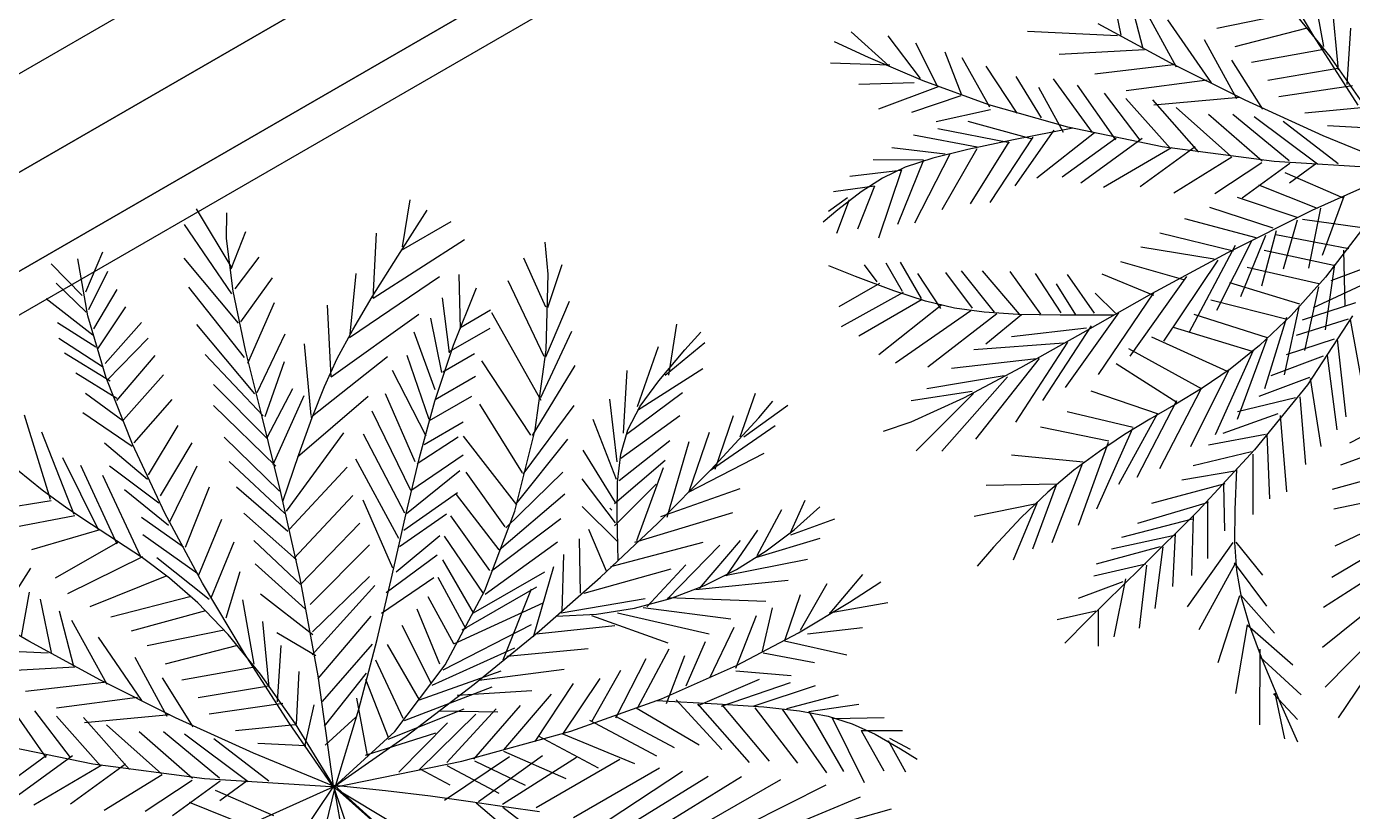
# Model space of a CAD drawing. Header units: millimetres. Extents: x 1993 to 4093, y 1262 to 2017.
# Drawn here: x 3839.52 to 3848.81, y 1532.64 to 1538.15 of the extents above; entities that cross this region are included whole.
import ezdxf

# ---------------------------------------------------------------- set-up
doc = ezdxf.new("R2010")
doc.units = ezdxf.units.MM
doc.layers.add('LOW HEIGHT STORAGE WITH PLANTER BOX', color=251, linetype='Continuous', lineweight=25)

# ---------------------------------------------------------------- blocks, each defined once
blk = doc.blocks.new('LHS 4FT')
at = {"layer": 'LOW HEIGHT STORAGE WITH PLANTER BOX', "ltscale": 0.7}
for p, q in [((8.4, -24.0001), (8.4001, 24.0001)), ((9, 24.0001), (9, -24.0001)), ((7.8, -23.4), (7.8007, 23.4)), ((8.3998, 23.4001), (8.4, -23.4))]:
    blk.add_line(p, q, dxfattribs=at)
at = {"layer": 'LOW HEIGHT STORAGE WITH PLANTER BOX', "ltscale": 0.1}
for p, q in [((7.8007, 23.3999), (7.8, -23.4)), ((7.5343, 23.1333), (7.5343, -23.1335))]:
    blk.add_line(p, q, dxfattribs=at)
at = {"layer": 'LOW HEIGHT STORAGE WITH PLANTER BOX'}
for p, q in [((4.7629, -6.6873), (4.7137, -6.2228)), ((4.6691, -6.8446), (4.6131, -6.3163)), ((4.5096, -6.9905), (4.5063, -6.4382)), ((4.5485, -6.9381), (4.9973, -6.4335)), ((5.3786, -7.0554), (5.7209, -6.5245)), ((4.433, -7.1367), (4.3828, -6.6631)), ((4.7529, -6.6792), (5.2183, -6.6391)), ((5.2005, -7.1694), (5.469, -6.6358)), ((4.6672, -6.8264), (5.076, -6.7739)), ((5.0061, -7.2918), (5.226, -6.7838)), ((5.519, -6.9805), (5.9993, -6.7081)), ((4.2409, -7.3229), (4.2271, -6.8454)), ((4.0672, -7.5656), (4.5485, -6.9381)), ((4.5086, -6.9814), (4.9682, -6.8866)), ((4.7959, -7.4433), (5.0154, -6.9148)), ((5.5733, -6.9534), (5.8147, -7.1577)), ((5.7943, -6.941), (5.9558, -7.2492)), ((4.3874, -7.1416), (4.8653, -7.0449)), ((4.5773, -7.5785), (4.8292, -7.033)), ((5.0309, -7.2798), (5.519, -6.9805)), ((4.1015, -7.485), (4.0782, -7.0914)), ((5.3708, -7.0801), (5.7336, -7.2002)), ((6.2937, -7.6099), (6.4677, -7.1519)), ((3.9995, -7.6524), (3.9561, -7.2425)), ((4.25, -7.3219), (4.7393, -7.1595)), ((5.2086, -7.1651), (5.5957, -7.2725)), ((4.1116, -7.4931), (4.5827, -7.3327)), ((4.5402, -7.6043), (5.0309, -7.2798)), ((4.9818, -7.3046), (5.4941, -7.3153)), ((5.9457, -7.8022), (6.0648, -7.3168)), ((6.1197, -7.7015), (6.2754, -7.2527)), ((3.6288, -7.6648), (3.9768, -7.3901)), ((4.7635, -7.4603), (5.2994, -7.4174)), ((5.6344, -7.9671), (5.671, -7.3809)), ((5.8084, -7.8663), (5.8084, -7.3626)), ((4.0187, -7.6596), (4.497, -7.48)), ((5.4329, -8.0495), (5.5153, -7.4725)), ((6.3887, -7.5921), (6.5964, -7.5126)), ((3.5561, -8.3349), (4.0672, -7.5656)), ((3.6013, -7.8572), (3.9585, -7.5916)), ((3.9066, -7.8188), (3.8815, -7.582)), ((3.8975, -7.8198), (4.4084, -7.5999)), ((4.0519, -7.9524), (4.5402, -7.6043)), ((4.5769, -7.5581), (5.0482, -7.5696)), ((5.2223, -8.1228), (5.378, -7.5641)), ((6.1942, -7.6782), (6.3887, -7.5921)), ((6.3029, -7.6099), (6.9073, -7.7473)), ((3.5647, -8.3426), (3.637, -7.6235)), ((4.4235, -7.6798), (4.8288, -7.6639)), ((4.9017, -8.2052), (5.0757, -7.6832)), ((5.0849, -8.1594), (5.2223, -7.6374)), ((6.0075, -7.7702), (6.1942, -7.6782)), ((6.1289, -7.7015), (6.7425, -7.7931)), ((3.8281, -7.9469), (4.2781, -7.761)), ((4.5721, -8.2602), (4.7461, -7.7747)), ((4.7644, -8.2235), (4.9017, -7.7289)), ((5.8221, -7.8663), (6.0075, -7.7702)), ((5.9457, -7.7931), (6.5135, -7.8297)), ((3.5712, -8.3227), (3.3485, -7.8663)), ((4.2515, -8.306), (4.4439, -7.8205)), ((4.4072, -8.2785), (4.5812, -7.8114)), ((5.627, -7.963), (5.8221, -7.8663)), ((5.7992, -7.8572), (6.4036, -7.9121)), ((3.5647, -8.3335), (3.1744, -7.958)), ((3.5712, -8.3227), (4.0519, -7.9524)), ((4.0775, -8.306), (4.2515, -7.9213)), ((5.41, -8.0562), (5.627, -7.963)), ((5.6435, -7.9579), (6.2663, -8.0129)), ((3.9127, -8.2968), (4.0959, -8.0129)), ((5.1397, -8.2222), (5.5766, -8.051)), ((5.159, -8.1417), (5.41, -8.0562)), ((5.3359, -8.2429), (5.7653, -8.0453)), ((5.9006, -8.2545), (6.2999, -8.0845)), ((3.5664, -8.3231), (3.0886, -8.1509)), ((4.862, -8.2154), (5.159, -8.1417)), ((5.5472, -8.2497), (5.8759, -8.0997)), ((5.7334, -8.2351), (6.1023, -8.0927)), ((6.0855, -8.2688), (6.457, -8.1352)), ((6.3396, -8.2922), (6.7162, -8.1095)), ((3.583, -8.3243), (3.027, -8.2145)), ((4.0816, -8.3108), (4.5069, -8.2731)), ((4.1143, -8.2741), (4.6891, -8.2465)), ((4.5069, -8.2731), (4.862, -8.2154)), ((4.5904, -8.2693), (5.0208, -8.4251)), ((4.6891, -8.2465), (5.2619, -8.2398)), ((4.9697, -8.2607), (5.2018, -8.5092)), ((5.1447, -8.2398), (5.4016, -8.5764)), ((5.2619, -8.2398), (5.8204, -8.2569)), ((5.327, -8.2454), (5.584, -8.582)), ((5.5409, -8.261), (5.8229, -8.6191)), ((5.7472, -8.2503), (5.994, -8.6183)), ((5.8204, -8.2569), (6.3526, -8.3006)), ((6.5294, -8.3241), (6.8254, -8.1928)), ((6.684, -8.3661), (6.9813, -8.2058)), ((6.8136, -8.3865), (7.1436, -8.2075)), ((6.9205, -8.3944), (7.253, -8.2242)), ((7.0701, -8.4187), (7.3523, -8.2723)), ((3.5755, -8.3305), (3.0258, -8.5059)), ((3.5808, -8.3103), (3.0849, -8.5846)), ((3.5372, -8.3335), (3.1029, -8.4776)), ((3.5659, -8.3148), (3.2733, -9.1908)), ((3.5739, -8.3335), (3.3639, -8.6229)), ((3.5494, -8.3198), (4.1143, -8.2741)), ((3.5647, -8.3243), (3.6885, -8.8879)), ((3.5661, -8.3345), (3.6209, -8.9388)), ((3.5684, -8.341), (3.9504, -8.7471)), ((3.5739, -8.3243), (4.0816, -8.3108)), ((3.5739, -8.3243), (4.2953, -8.6179)), ((3.9127, -8.2877), (4.1325, -8.4892)), ((4.0775, -8.3151), (4.3889, -8.5166)), ((4.279, -8.2785), (4.6087, -8.4983)), ((4.3981, -8.2785), (4.8193, -8.4708)), ((5.9395, -8.2911), (6.1511, -8.6691)), ((6.1106, -8.2903), (6.3059, -8.6443)), ((6.3526, -8.3006), (6.8463, -8.3739)), ((6.3559, -8.3161), (6.4831, -8.6989)), ((6.5319, -8.3329), (6.6642, -8.7334)), ((6.6727, -8.3597), (6.8113, -8.7489)), ((7.1531, -8.4428), (7.5371, -8.2866)), ((3.8486, -8.4159), (3.9127, -8.6998)), ((6.8287, -8.3727), (6.9409, -8.7694)), ((6.8463, -8.3739), (7.2893, -8.4795)), ((6.9368, -8.4183), (7.0591, -8.7835)), ((7.0525, -8.4237), (7.2089, -8.7412)), ((7.3165, -8.4823), (7.5985, -8.4025)), ((7.4309, -8.5166), (7.733, -8.4406)), ((3.9676, -8.48), (4.1416, -8.9197)), ((4.4255, -8.6724), (4.7003, -8.5166)), ((7.1895, -8.4706), (7.3447, -8.7503)), ((7.2893, -8.4795), (7.6696, -8.6204)), ((7.324, -8.5087), (7.4893, -8.757)), ((7.4408, -8.5518), (7.6238, -8.7951)), ((3.3639, -8.6229), (3.1726, -8.8769)), ((3.6471, -8.6266), (3.5372, -9.1303)), ((3.638, -8.6357), (4.0226, -8.7731)), ((4.1233, -8.5533), (4.2973, -9.057)), ((4.279, -8.6082), (4.4713, -9.1486)), ((4.2953, -8.6179), (4.9497, -8.8491)), ((4.5629, -8.7273), (4.9933, -8.5533)), ((4.7461, -8.7731), (5.1948, -8.6266)), ((4.4439, -8.654), (4.6453, -9.2769)), ((4.5812, -8.7365), (4.7186, -9.2769)), ((4.9109, -8.8281), (5.3413, -8.6998)), ((5.0757, -8.8922), (5.5428, -8.7365)), ((3.4271, -8.7679), (3.5571, -9.237)), ((3.6654, -8.8189), (3.583, -9.3868)), ((3.6746, -8.8281), (4.105, -8.8922)), ((3.9504, -8.7471), (4.3087, -9.1019)), ((4.7552, -8.8189), (4.9109, -9.3868)), ((4.9109, -8.8281), (5.0757, -9.4051)), ((5.2772, -8.938), (5.7259, -8.7823)), ((5.3963, -8.9838), (5.9091, -8.8281)), ((3.1726, -8.8769), (2.9984, -9.1012)), ((3.3743, -8.9085), (3.1721, -9.0343)), ((3.3695, -8.9007), (3.51, -9.4388)), ((3.6885, -8.8879), (3.9163, -9.4256)), ((4.9497, -8.8491), (5.5386, -9.0329)), ((5.0941, -8.883), (5.2681, -9.46)), ((5.5519, -9.0296), (6.0739, -8.883)), ((3.0977, -8.9471), (3.1343, -9.4967)), ((3.7204, -8.9838), (3.6197, -9.6341)), ((3.6209, -8.9388), (3.697, -9.5336)), ((3.7387, -8.9838), (4.1874, -9.0204)), ((5.2864, -8.9563), (5.4604, -9.5242)), ((5.4054, -9.0021), (5.6802, -9.6249)), ((5.4773, -9.0138), (5.7056, -9.2752)), ((5.7168, -9.0937), (6.3029, -8.9288)), ((5.9183, -9.1395), (6.4311, -9.0021)), ((2.9984, -9.1012), (2.8398, -9.3015)), ((3.3002, -9.0841), (2.9502, -9.3018)), ((3.3176, -9.0948), (3.4699, -9.5824)), ((4.3087, -9.1019), (4.6458, -9.4193)), ((5.5386, -9.0329), (6.0636, -9.1841)), ((5.7351, -9.0845), (6.0465, -9.515)), ((6.0648, -9.1944), (6.6417, -9.057)), ((2.9694, -9.1303), (2.2826, -9.3776)), ((2.9694, -9.1486), (3.0244, -9.6982)), ((3.2733, -9.1908), (3.0742, -9.9561)), ((3.7937, -9.1486), (3.6838, -9.744)), ((3.7937, -9.1486), (4.2424, -9.1486)), ((5.9183, -9.1395), (6.1289, -9.4692)), ((6.0636, -9.1841), (6.5264, -9.3178)), ((6.2296, -9.2219), (6.8524, -9.112)), ((6.486, -9.286), (7.1088, -9.1944)), ((2.8504, -9.2769), (2.1452, -9.57)), ((2.8687, -9.286), (2.8962, -9.8997)), ((3.2308, -9.2674), (2.9061, -9.491)), ((3.2434, -9.2703), (3.4065, -9.7405)), ((3.6566, -9.2304), (3.4479, -9.581)), ((3.8394, -9.2769), (3.7753, -9.9089)), ((3.8486, -9.2769), (4.3065, -9.3043)), ((4.4539, -9.2214), (4.4873, -9.6631)), ((5.6985, -9.2585), (5.8175, -9.8997)), ((5.7056, -9.2752), (5.8845, -9.4857)), ((6.0556, -9.2036), (6.3212, -9.515)), ((6.2296, -9.2402), (6.486, -9.6158)), ((6.4403, -9.286), (6.715, -9.6616)), ((6.715, -9.3685), (7.3011, -9.2677)), ((2.8398, -9.3015), (2.6953, -9.4835)), ((4.5623, -9.3214), (4.6123, -9.7631)), ((6.5264, -9.3178), (6.9286, -9.4487)), ((6.715, -9.3868), (6.8707, -9.7348)), ((6.9165, -9.4326), (7.5026, -9.3868)), ((2.7313, -9.4784), (2.7313, -10.1562)), ((3.1886, -9.477), (2.8035, -9.7597)), ((3.6909, -9.3919), (3.4578, -9.863)), ((3.8944, -9.3959), (3.8578, -10.092)), ((3.9163, -9.4256), (4.2284, -9.9287)), ((3.9402, -9.3959), (4.3523, -9.4509)), ((4.6458, -9.4193), (4.964, -9.7135)), ((4.6539, -9.4548), (4.7206, -9.8465)), ((4.6873, -9.4464), (5.2039, -9.5048)), ((5.8908, -9.4784), (5.9915, -10.1562)), ((6.9286, -9.4487), (7.2718, -9.5919)), ((6.9348, -9.4692), (7.0447, -9.7257)), ((3.1934, -9.4848), (3.3662, -9.9705)), ((3.697, -9.5336), (3.7922, -10.1142)), ((4.0134, -9.5516), (3.9493, -10.2386)), ((4.0134, -9.5516), (4.3889, -9.5608)), ((4.7956, -9.5631), (4.8289, -9.9632)), ((5.8845, -9.4857), (6.0289, -9.6681)), ((5.8999, -9.4875), (6.3578, -9.6982)), ((7.0721, -9.5242), (7.5575, -9.515)), ((7.0721, -9.515), (7.2461, -9.7348)), ((3.7033, -9.5783), (3.4741, -10.1337)), ((4.0684, -9.6524), (4.0684, -10.2569)), ((4.8456, -9.5881), (5.4789, -9.6048)), ((4.8789, -9.6465), (4.9206, -10.1049)), ((7.2718, -9.5919), (7.427, -9.6845)), ((2.539, -9.6707), (2.539, -10.3668)), ((3.1599, -9.7429), (2.7554, -9.9945)), ((3.1357, -9.7041), (3.3532, -10.1404)), ((4.0592, -9.6799), (4.4713, -9.689)), ((4.964, -9.7135), (5.2658, -9.9985)), ((4.9706, -9.7215), (5.0456, -10.1965)), ((4.9789, -9.7131), (5.6039, -9.7381)), ((6.0289, -9.6681), (6.1539, -9.845)), ((6.0648, -9.744), (6.138, -10.495)), ((6.0648, -9.744), (6.5135, -9.973)), ((3.7526, -9.8307), (3.5139, -10.3507)), ((3.7431, -9.7953), (4.0756, -10.2177)), ((4.1325, -9.7806), (4.5629, -9.7806)), ((4.1325, -9.7806), (4.1325, -10.3577)), ((5.0956, -9.8298), (5.7122, -9.8715)), ((5.0956, -9.8298), (5.1289, -10.2715)), ((6.1539, -9.845), (6.2746, -10.0393)), ((2.4017, -9.8722), (2.4383, -10.495)), ((3.0916, -9.8933), (2.654, -10.2302)), ((3.0838, -9.8981), (3.2916, -10.3189)), ((4.2058, -9.918), (4.2699, -10.5408)), ((4.2149, -9.9089), (4.7003, -9.8722)), ((4.2284, -9.9287), (4.6053, -10.3886)), ((2.3009, -10.0371), (2.3192, -10.6324)), ((3.0742, -9.9561), (2.9521, -10.6203)), ((4.3248, -10.0371), (4.3981, -10.6416)), ((4.334, -10.0279), (4.801, -9.9821)), ((5.2372, -9.9632), (5.2539, -10.3049)), ((5.2539, -9.9548), (5.7705, -10.0132)), ((5.2658, -9.9985), (5.5533, -10.2883)), ((6.2388, -9.9913), (6.2937, -10.7515)), ((6.2571, -10.0096), (6.6051, -10.2569)), ((6.2746, -10.0393), (6.4059, -10.2735)), ((3.0746, -10.1087), (2.6235, -10.3893)), ((3.059, -10.1184), (3.2689, -10.4732)), ((3.7843, -10.0878), (3.5608, -10.5942)), ((3.7771, -10.0613), (4.133, -10.4299)), ((3.7922, -10.1142), (3.9042, -10.6756)), ((4.4255, -10.1562), (4.9109, -10.092)), ((5.3289, -10.0715), (5.3289, -10.3882)), ((5.3706, -10.1132), (5.8872, -10.1382)), ((4.4255, -10.1562), (4.5354, -10.7515)), ((5.4539, -10.1882), (5.4539, -10.5299)), ((5.4622, -10.1882), (5.9289, -10.2799)), ((2.1819, -10.2294), (2.2002, -10.8339)), ((3.0082, -10.2795), (2.6116, -10.5262)), ((2.9956, -10.2765), (3.2501, -10.6683)), ((3.8264, -10.3136), (3.6172, -10.8731)), ((3.8235, -10.271), (3.6949, -10.5222)), ((4.5354, -10.2752), (4.6728, -10.8156)), ((4.5446, -10.2752), (5.0116, -10.2294)), ((5.5533, -10.2883), (5.8291, -10.5968)), ((5.5622, -10.2965), (5.5622, -10.6216)), ((6.3945, -10.2752), (6.4311, -11.0354)), ((6.3945, -10.2752), (6.7791, -10.5225)), ((6.4059, -10.2735), (6.563, -10.5705)), ((3.8288, -10.3224), (4.1705, -10.5336)), ((4.6053, -10.3886), (5.0272, -10.7965)), ((4.6362, -10.4218), (5.2406, -10.3393)), ((5.6206, -10.3299), (6.0455, -10.4049)), ((2.0445, -10.4676), (2.0445, -11.0629)), ((2.9855, -10.4338), (2.5403, -10.6891)), ((2.9826, -10.4464), (3.2293, -10.843)), ((3.704, -10.4882), (3.2706, -10.8549)), ((3.8766, -10.4993), (4.2112, -10.6839)), ((4.6453, -10.4218), (4.856, -10.9622)), ((5.7039, -10.4299), (6.0705, -10.5549)), ((5.7039, -10.4382), (5.7039, -10.6966)), ((2.9583, -10.5866), (2.7266, -10.942)), ((3.6949, -10.5222), (3.5975, -10.7746)), ((3.8637, -10.5217), (3.7067, -11.1335)), ((4.801, -10.5683), (5.0391, -11.1179)), ((4.8102, -10.5683), (5.378, -10.55)), ((5.7955, -10.5466), (6.1539, -10.6966)), ((5.8039, -10.5466), (5.8039, -10.8799)), ((5.8291, -10.5968), (6.0955, -10.9383)), ((6.563, -10.5705), (6.7394, -10.9116)), ((2.9521, -10.6203), (2.8901, -11.1928)), ((2.9055, -10.6345), (3.133, -10.9136)), ((3.629, -10.6549), (3.179, -11.1383)), ((3.9042, -10.6756), (4.0305, -11.2132)), ((6.5868, -10.6141), (6.5868, -11.0171)), ((6.6051, -10.6324), (6.8615, -10.8431)), ((1.8888, -10.6965), (1.8522, -11.3194)), ((2.8956, -10.7054), (2.4323, -10.8102)), ((3.5975, -10.7746), (3.5294, -11.0272)), ((3.9331, -10.7781), (3.7567, -11.4236)), ((3.9211, -10.7339), (4.2351, -10.7723)), ((5.0025, -10.7607), (5.2772, -11.2644)), ((5.0116, -10.7515), (5.6344, -10.7149)), ((5.9039, -10.6966), (6.2372, -10.8799)), ((5.9122, -10.6966), (5.9122, -10.9466)), ((2.7954, -10.8217), (2.2583, -10.9293)), ((2.7828, -10.8187), (2.7274, -11.2846)), ((2.9429, -10.8162), (3.1452, -11.0894)), ((3.5706, -10.8299), (3.1956, -11.3217)), ((3.5623, -10.8549), (3.679, -11.2383)), ((3.9431, -10.8413), (4.2143, -10.9896)), ((4.0621, -10.9045), (4.3981, -10.8136)), ((5.0272, -10.7965), (5.4745, -11.1438)), ((1.7331, -10.9072), (1.6599, -11.4842)), ((2.7018, -10.9661), (2.1958, -11.0544)), ((2.7266, -10.942), (2.5443, -11.2134)), ((2.697, -10.9584), (2.5998, -11.461)), ((4.1673, -10.9425), (4.2749, -11.3404)), ((4.1809, -10.9578), (4.5665, -10.9104)), ((5.1856, -10.9347), (5.8908, -10.9438)), ((5.204, -10.9438), (5.497, -11.3652)), ((2.9096, -10.9879), (3.1331, -11.3126)), ((3.5456, -11.0133), (3.179, -11.5967)), ((3.5294, -11.0272), (3.4887, -11.2789)), ((3.5373, -11.005), (3.679, -11.5134)), ((3.9953, -11.008), (3.8332, -11.7066)), ((4.0001, -11.0257), (4.3502, -11.4433)), ((4.2143, -10.9896), (4.4222, -11.1138)), ((4.2901, -10.9757), (4.2724, -10.9805)), ((4.3021, -11.0199), (4.3887, -11.4804)), ((4.3045, -11.0287), (4.7374, -11.016)), ((1.6141, -11.0904), (1.4767, -11.6308)), ((4.4222, -11.1138), (4.5804, -11.2314)), ((4.4263, -11.1286), (4.4905, -11.5762)), ((4.4416, -11.115), (4.8873, -11.1842)), ((5.4329, -11.1179), (5.6893, -11.4568)), ((5.4421, -11.1087), (6.0282, -11.1545)), ((5.4745, -11.1438), (5.9277, -11.4217)), ((2.5713, -11.1552), (2.0838, -11.2211)), ((2.5443, -11.2134), (2.3953, -11.4176)), ((2.584, -11.1581), (2.4937, -11.6025)), ((2.8606, -11.1693), (2.6395, -11.4902)), ((2.8901, -11.1928), (2.8715, -11.6832)), ((2.8781, -11.1801), (3.1249, -11.4902)), ((3.4956, -11.2133), (3.229, -11.8051)), ((3.4873, -11.2383), (3.6373, -11.655)), ((4.0305, -11.2132), (4.169, -11.722)), ((4.5451, -11.1819), (4.9528, -11.3562)), ((4.5547, -11.2172), (4.6067, -11.725)), ((4.5804, -11.2314), (4.7027, -11.3598)), ((2.4671, -11.3171), (1.9243, -11.3635)), ((3.4887, -11.2789), (3.4735, -11.5286)), ((4.0622, -11.2556), (3.9535, -11.8353)), ((4.0341, -11.2917), (4.4172, -11.6909)), ((4.6814, -11.3348), (4.7374, -11.8225)), ((4.6966, -11.3211), (5.0656, -11.5629)), ((5.7259, -11.3011), (5.9366, -11.5392)), ((5.7351, -11.2919), (6.1106, -11.3285)), ((2.3953, -11.4176), (2.2634, -11.5713)), ((2.4534, -11.3471), (2.3556, -11.71)), ((2.8737, -11.3985), (2.6362, -11.6756)), ((2.8815, -11.3936), (3.1159, -11.6145)), ((4.7027, -11.3598), (4.8024, -11.5165)), ((5.9277, -11.4217), (6.1324, -11.5149)), ((2.358, -11.4712), (1.8726, -11.4712)), ((2.358, -11.4712), (2.2282, -11.8)), ((3.479, -11.4383), (3.2873, -11.9967)), ((3.4706, -11.4467), (3.6373, -11.7967)), ((4.1115, -11.5079), (4.083, -12.1039)), ((4.1139, -11.5167), (4.4024, -11.8467)), ((4.7887, -11.486), (4.8125, -12.0299)), ((4.8024, -11.5165), (4.8932, -11.7189)), ((4.8111, -11.4989), (5.102, -11.8377)), ((2.2374, -11.5894), (1.7326, -11.5582)), ((2.2296, -11.5942), (2.0571, -11.9064)), ((2.2634, -11.5713), (2.1326, -11.6912)), ((2.8733, -11.5713), (2.5707, -11.8997)), ((2.8782, -11.579), (3.099, -11.83)), ((3.4735, -11.5286), (3.482, -11.7752)), ((2.1326, -11.6912), (1.9869, -11.7942)), ((2.8715, -11.6832), (2.8797, -12.101)), ((2.8818, -11.7062), (3.0723, -12.0299)), ((3.479, -11.6884), (3.3706, -12.1468)), ((3.4873, -11.705), (3.679, -12.0134)), ((2.0604, -11.721), (1.7352, -11.7184)), ((1.9869, -11.7942), (1.81, -11.8969)), ((2.0604, -11.721), (1.9152, -11.9731)), ((2.8351, -11.7353), (2.679, -12.0912)), ((3.482, -11.7752), (3.5122, -12.0178)), ((4.1584, -11.7514), (4.4197, -12.0508)), ((4.1689, -11.7201), (4.2128, -12.2681)), ((4.169, -11.722), (4.3173, -12.1973)), ((4.8925, -11.7995), (5.1723, -12.0274)), ((4.8932, -11.7189), (4.9888, -11.9846)), ((4.9054, -11.7771), (4.9633, -12.1314)), ((1.9038, -11.8508), (1.6524, -11.8454)), ((1.81, -11.8969), (1.6903, -11.9606)), ((1.9135, -11.8663), (1.7735, -11.9534)), ((2.8871, -11.9402), (2.7425, -12.3321)), ((2.8793, -11.945), (3.0009, -12.2792)), ((3.4956, -11.9801), (3.4373, -12.3051)), ((3.504, -11.9801), (3.654, -12.1884)), ((4.9888, -11.9846), (5.0411, -12.1438)), ((3.5122, -12.0178), (3.5623, -12.2551)), ((4.2551, -12.0384), (4.2913, -12.4176)), ((4.268, -12.0159), (4.4771, -12.263)), ((2.8797, -12.101), (2.8931, -12.3616)), ((4.3173, -12.1973), (4.3679, -12.3391)), ((3.758, -13.1032), (3.7978, -12.9045)), ((2.7102, -13.1673), (2.6506, -13.0026)), ((3.7112, -13.5844), (3.5647, -13.0348)), ((3.7192, -13.509), (3.758, -13.1032)), ((4.4622, -13.6027), (4.4622, -13.0898)), ((4.5721, -13.5111), (4.5812, -13.0165)), ((4.7094, -13.4012), (4.7094, -13.0715)), ((2.7927, -13.4402), (2.7102, -13.1673)), ((2.8258, -13.5691), (2.9622, -13.1571)), ((3.6929, -13.85), (3.4731, -13.1906)), ((3.7295, -13.5844), (3.8852, -13.1814)), ((4.3614, -13.7035), (4.279, -13.1448)), ((4.8363, -13.2788), (4.9938, -13.1542)), ((1.9384, -13.4856), (1.877, -13.2647)), ((2.8261, -13.5895), (2.5622, -13.2417)), ((4.2241, -13.8592), (4.1691, -13.218)), ((4.615, -13.4603), (4.8363, -13.2788)), ((5.3022, -13.4061), (5.2789, -13.2726)), ((1.9621, -13.5661), (2.0445, -13.3005)), ((2.8702, -13.7731), (3.1087, -13.339)), ((3.7112, -13.8317), (3.9035, -13.3188)), ((4.7277, -13.3921), (4.8743, -13.3737)), ((5.3235, -13.5085), (5.1647, -13.3135)), ((5.3417, -13.5066), (5.3243, -13.3426)), ((1.9621, -13.5844), (1.7423, -13.4562)), ((2.8659, -13.765), (2.5607, -13.3974)), ((2.8528, -13.6915), (2.7927, -13.4402)), ((3.6929, -14.1065), (3.4273, -13.4379)), ((4.1142, -14.0057), (4.0318, -13.4012)), ((4.441, -13.6171), (4.615, -13.4603)), ((5.3174, -13.7118), (5.1154, -13.4568)), ((5.3299, -13.6088), (5.3022, -13.4061)), ((5.3174, -13.7118), (5.427, -13.4423)), ((2.067, -13.9906), (1.9384, -13.4856)), ((2.0445, -13.8317), (2.0995, -13.502)), ((2.9068, -14.0019), (2.5303, -13.5372)), ((3.7021, -14.0882), (3.9402, -13.5386)), ((3.7028, -13.9613), (3.7192, -13.509)), ((4.5812, -13.5111), (4.8102, -13.5111)), ((5.3223, -13.9323), (4.9875, -13.5533)), ((2.0537, -13.8592), (1.7423, -13.5844)), ((2.911, -14.01), (3.2032, -13.5995)), ((4.2976, -13.7687), (4.441, -13.6171)), ((4.4713, -13.6027), (4.7644, -13.6027)), ((5.3214, -13.9232), (5.4616, -13.5952)), ((5.3383, -13.7871), (5.3299, -13.6088)), ((2.072, -14.0332), (2.1819, -13.676)), ((2.1269, -14.1798), (2.246, -13.731)), ((2.8939, -13.9254), (2.8528, -13.6915)), ((3.6929, -14.3355), (3.3907, -13.7401)), ((3.7021, -14.308), (3.9768, -13.7401)), ((4.3431, -13.6852), (4.6362, -13.6668)), ((5.3033, -14.1001), (5.0048, -13.7172)), ((2.0628, -14.0332), (1.7057, -13.7676)), ((2.9434, -14.2307), (2.5422, -13.7582)), ((4.0226, -14.1523), (3.9676, -13.8317)), ((4.168, -13.9344), (4.2976, -13.7687)), ((4.2332, -13.8775), (4.5446, -13.8409)), ((5.2487, -14.2809), (4.9517, -13.8242)), ((5.3033, -14.1001), (5.4828, -13.7956)), ((5.3241, -13.9639), (5.3383, -13.7871)), ((2.1178, -14.1981), (1.7698, -13.9325)), ((2.1452, -14.308), (2.2826, -13.8775)), ((2.9426, -14.4273), (2.5778, -13.9255)), ((2.9195, -14.1463), (2.8939, -13.9254)), ((2.9476, -14.2388), (3.2733, -13.8728)), ((4.0355, -14.1337), (4.168, -13.9344)), ((4.1325, -13.9966), (4.4988, -13.9416)), ((5.9984, -14.2291), (6.2186, -13.8742)), ((2.2121, -14.5346), (2.067, -13.9906)), ((2.1819, -14.4728), (2.3192, -13.9783)), ((3.7112, -14.537), (3.4273, -13.9783)), ((3.6975, -14.4625), (3.7028, -13.9613)), ((3.7112, -14.5003), (3.9219, -14.0149)), ((5.2641, -14.2516), (5.4901, -13.9514)), ((5.2839, -14.1624), (5.3241, -13.9639)), ((5.699, -14.445), (5.772, -14.0044)), ((5.8048, -14.3141), (5.9896, -13.9721)), ((6.1207, -14.1245), (6.3345, -13.9748)), ((1.3485, -14.4362), (0.973, -14.1248)), ((1.55, -14.4912), (1.2203, -14.1248)), ((1.7606, -14.5736), (1.4859, -14.1248)), ((2.1544, -14.3171), (1.843, -14.1156)), ((2.2277, -14.6286), (2.3467, -14.1248)), ((2.9468, -14.4354), (3.2728, -14.0899)), ((4.0318, -14.1431), (4.4255, -14.0698)), ((5.1851, -14.4626), (4.9375, -14.0375)), ((5.1952, -14.4708), (5.4902, -14.1263)), ((5.7861, -14.3748), (6.1207, -14.1245)), ((5.9974, -14.22), (6.3358, -14.1105)), ((1.1562, -14.4271), (0.6983, -14.1614)), ((1.898, -14.6377), (1.669, -14.134)), ((2.946, -14.632), (2.6511, -14.1455)), ((2.933, -14.3586), (2.9195, -14.1463)), ((3.6929, -14.7476), (3.4273, -14.1614)), ((3.8835, -14.386), (4.0355, -14.1337)), ((5.2145, -14.4055), (5.2839, -14.1624)), ((5.5629, -14.5515), (5.6355, -14.1938)), ((0.8357, -14.3629), (0.5243, -14.2622)), ((2.2002, -14.4912), (1.843, -14.2713)), ((2.2826, -14.7934), (2.42, -14.2805)), ((2.9569, -14.7916), (2.6288, -14.281)), ((2.9379, -14.6363), (3.3133, -14.3063)), ((3.9585, -14.2713), (4.3248, -14.2347)), ((5.1162, -14.6817), (4.8748, -14.2284)), ((5.1071, -14.6827), (5.4438, -14.297)), ((5.3741, -14.6821), (5.4913, -14.3104)), ((0.7597, -14.3634), (0.4609, -14.3304)), ((0.8357, -14.3538), (0.5976, -14.4087)), ((1.1104, -14.3996), (0.7349, -14.5186)), ((1.0831, -14.4038), (0.7597, -14.3634)), ((1.3346, -14.4454), (1.0831, -14.4038)), ((2.9378, -14.5666), (2.933, -14.3586)), ((3.6951, -14.7107), (3.8835, -14.386)), ((3.8944, -14.3996), (4.2241, -14.3813)), ((5.0598, -14.8443), (4.8145, -14.3545)), ((5.1124, -14.7161), (5.2145, -14.4055)), ((5.4107, -14.6908), (5.7861, -14.3748)), ((5.8106, -14.3687), (6.183, -14.3201)), ((1.3485, -14.4362), (0.9456, -14.5736)), ((1.55, -14.5003), (1.202, -14.5736)), ((1.5376, -14.4952), (1.3346, -14.4454)), ((1.7154, -14.5603), (1.5376, -14.4952)), ((2.2368, -14.6286), (1.8888, -14.4271)), ((2.9395, -14.9762), (2.6029, -14.4494)), ((3.6929, -15.0316), (3.3907, -14.4087)), ((3.6922, -15.0148), (3.6975, -14.4625)), ((3.8303, -14.482), (4.0867, -14.4728)), ((5.7081, -14.4441), (6.0417, -14.464)), ((1.7698, -14.5736), (1.3943, -14.6194)), ((1.8912, -14.6477), (1.7154, -14.5603)), ((2.3845, -15.0934), (2.2121, -14.5346)), ((2.3192, -14.9125), (2.4566, -14.5461)), ((2.9382, -14.7755), (2.9378, -14.5666)), ((2.9445, -14.7877), (3.3913, -14.5549)), ((3.7753, -14.6011), (4.105, -14.5736)), ((5.0297, -14.9949), (4.8276, -14.565)), ((5.0497, -14.8362), (5.3831, -14.5061)), ((5.5639, -14.5606), (5.8822, -14.6098)), ((0.6545, -15.0533), (0.4653, -14.6628)), ((1.8888, -14.656), (1.5958, -14.7018)), ((2.0884, -14.7645), (1.8912, -14.6477)), ((2.2826, -14.7843), (1.9987, -14.6286)), ((2.3834, -15.0682), (2.5024, -14.6652)), ((2.9356, -14.9886), (3.4385, -14.6852)), ((3.6746, -15.288), (3.3907, -14.6652)), ((3.7021, -14.7293), (3.8944, -14.6744)), ((0.8285, -15.1688), (0.6971, -14.6912)), ((2.3302, -14.9176), (2.0884, -14.7645)), ((2.9641, -15.2216), (2.6279, -14.7152)), ((2.9427, -14.9933), (2.9382, -14.7755)), ((4.8707, -15.2328), (4.7985, -14.7246)), ((4.9745, -15.1173), (5.1124, -14.7161)), ((4.9973, -15.0917), (5.4107, -14.6908)), ((5.3933, -14.6892), (5.7897, -14.6933)), ((1.0228, -15.3102), (0.9464, -14.8122)), ((2.365, -15.0682), (1.9987, -14.8575)), ((2.4383, -15.2147), (2.5757, -14.8301)), ((2.9556, -15.2053), (3.4292, -14.8655)), ((3.6746, -15.0224), (3.986, -14.7843)), ((5.2611, -14.8322), (5.6546, -14.8089)), ((1.2085, -15.4488), (1.1871, -14.9594)), ((2.5207, -15.3613), (2.594, -14.9583)), ((2.9922, -15.4341), (2.6147, -14.908)), ((3.6654, -15.5353), (3.3632, -14.9217)), ((3.6654, -15.2605), (3.9951, -14.94)), ((4.7629, -15.3455), (4.7137, -14.881)), ((5.1461, -14.9641), (5.486, -14.9557)), ((2.4383, -15.2239), (2.0354, -15.0132)), ((2.9603, -15.2288), (2.9427, -14.9933)), ((2.988, -15.426), (3.4115, -15.0297)), ((3.6757, -15.6205), (3.6922, -15.0148)), ((4.6691, -15.5028), (4.6131, -14.9745)), ((4.9799, -15.0462), (5.3399, -15.0541)), ((1.3449, -15.5904), (1.3381, -15.1154)), ((2.5024, -15.3705), (2.017, -15.1415)), ((2.5951, -15.6428), (2.3845, -15.0934)), ((2.5573, -15.5262), (2.6764, -15.1232)), ((3.0148, -15.5566), (2.6302, -15.0962)), ((3.6929, -15.691), (3.3266, -15.1048)), ((3.6838, -15.517), (4.0134, -15.114)), ((4.5096, -15.6486), (4.5063, -15.0964)), ((4.5485, -15.5963), (4.9973, -15.0917)), ((1.4785, -15.7407), (1.5179, -15.2425)), ((3.0005, -15.4908), (2.9603, -15.2288)), ((3.019, -15.5647), (3.4185, -15.2016)), ((4.8788, -15.2227), (5.3433, -15.1735)), ((5.3786, -15.7136), (5.7209, -15.1827)), ((2.6306, -15.6819), (2.6947, -15.3063)), ((3.6654, -15.6636), (4.0318, -15.2789)), ((4.433, -15.7949), (4.3828, -15.3213)), ((4.7529, -15.3373), (5.2183, -15.2973)), ((5.2005, -15.8275), (5.469, -15.294)), ((1.5887, -15.8447), (1.747, -15.3665)), ((1.7223, -15.995), (1.8716, -15.427)), ((2.5482, -15.5536), (2.1178, -15.3521)), ((3.0754, -15.7522), (2.7208, -15.3691)), ((3.0631, -15.7483), (3.4456, -15.3527)), ((3.6654, -15.8101), (3.3632, -15.3521)), ((2.6215, -15.6819), (2.1727, -15.5078)), ((2.713, -15.8376), (2.7771, -15.4529)), ((3.0724, -15.7882), (3.0005, -15.4908)), ((3.6654, -15.8467), (4.0318, -15.4804)), ((4.2409, -15.9811), (4.2271, -15.5036)), ((4.6672, -15.4846), (5.076, -15.4321)), ((5.0061, -15.95), (5.226, -15.442)), ((1.8877, -16.1366), (1.9907, -15.5629)), ((3.1061, -15.8705), (2.7359, -15.5368)), ((3.1103, -15.8786), (3.4854, -15.5282)), ((3.6471, -15.9109), (3.3632, -15.5445)), ((4.0672, -16.2238), (4.5485, -15.5963)), ((4.5086, -15.6395), (4.9682, -15.5448)), ((4.7959, -16.1015), (5.0154, -15.573)), ((2.0647, -16.2723), (2.0923, -15.693)), ((2.7039, -15.8651), (2.2185, -15.6636)), ((2.8548, -16.1584), (2.5951, -15.6428)), ((2.7771, -15.9658), (2.8504, -15.6178)), ((3.1667, -16.0661), (3.5168, -15.6874)), ((3.638, -15.9933), (3.3541, -15.7093)), ((3.637, -16.2817), (3.6757, -15.6205)), ((3.6654, -15.9841), (4.0134, -15.6727)), ((4.3874, -15.7997), (4.8653, -15.7031)), ((4.5773, -16.2367), (4.8292, -15.6912)), ((5.0309, -15.9379), (5.519, -15.6387)), ((2.768, -15.9841), (2.2643, -15.7643)), ((3.1501, -16.0541), (2.8131, -15.7444)), ((2.8504, -16.1215), (2.9328, -15.746)), ((3.1853, -16.1298), (3.0724, -15.7882)), ((4.1015, -16.1432), (4.0782, -15.7496)), ((5.3708, -15.7383), (5.7336, -15.8584)), ((2.9237, -16.2223), (3.0061, -15.8376)), ((3.2267, -16.2207), (3.5605, -15.8505)), ((3.6471, -16.1673), (3.9768, -15.8742)), ((4.25, -15.9801), (4.7393, -15.8177)), ((5.2086, -15.8233), (5.5957, -15.9306)), ((2.8412, -16.1307), (2.3009, -15.9383)), ((3.2309, -16.2288), (2.8656, -15.9442)), ((3.0061, -16.3505), (3.0427, -15.9475)), ((3.2742, -16.3715), (3.6158, -15.9766)), ((3.6288, -16.1582), (3.3816, -15.9017)), ((3.9995, -16.3106), (3.9561, -15.9007)), ((4.5402, -16.2625), (5.0309, -15.9379)), ((4.9818, -15.9628), (5.4941, -15.9735)), ((3.6197, -16.3413), (3.2991, -16.0574)), ((3.6288, -16.323), (3.9768, -16.0482)), ((4.1116, -16.1513), (4.5827, -15.9909)), ((4.7635, -16.1185), (5.2994, -16.0755)), ((3.2859, -16.3344), (2.9386, -16.1437)), ((3.0885, -16.4787), (3.1434, -16.149)), ((3.3485, -16.5244), (3.1853, -16.1298)), ((4.0187, -16.3177), (4.497, -16.1381)), ((3.6105, -16.5245), (3.3266, -16.1856)), ((3.3547, -16.5258), (3.6154, -16.1937)), ((3.5561, -16.9931), (4.0672, -16.2238)), ((3.6013, -16.5154), (3.9585, -16.2497)), ((3.9066, -16.477), (3.8815, -16.2402)), ((3.8975, -16.478), (4.4084, -16.258)), ((4.0519, -16.6106), (4.5402, -16.2625)), ((4.5769, -16.2163), (5.0482, -16.2278)), ((3.5647, -17.0008), (3.637, -16.2817)), ((4.4235, -16.338), (4.8288, -16.3221)), ((4.9017, -16.8634), (5.0757, -16.3413)), ((3.8281, -16.605), (4.2781, -16.4192)), ((4.5721, -16.9184), (4.7461, -16.4329)), ((4.7644, -16.8817), (4.9017, -16.3871)), ((4.2515, -16.9642), (4.4439, -16.4787)), ((4.4072, -16.9367), (4.5812, -16.4696)), ((3.5712, -16.9809), (4.0519, -16.6106)), ((4.0775, -16.9642), (4.2515, -16.5795)), ((3.9127, -16.955), (4.0959, -16.6711)), ((4.1143, -16.9323), (4.6891, -16.9047)), ((4.5069, -16.9313), (4.862, -16.8736)), ((4.6891, -16.9047), (5.2619, -16.898)), ((4.0816, -16.969), (4.5069, -16.9313)), ((4.279, -16.9367), (4.6087, -17.1565)), ((4.3981, -16.9367), (4.8193, -17.129)), ((4.5904, -16.9275), (5.0208, -17.0832))]:
    blk.add_line(p, q, dxfattribs=at)

msp = doc.modelspace()

# ---------------------------------------------------------------- block references
at = {"layer": 'LOW HEIGHT STORAGE WITH PLANTER BOX', "rotation": 120}
msp.add_blockref('LHS 4FT', (3836.2449, 1525.5672), dxfattribs=at)

doc.saveas('drawing.dxf')
